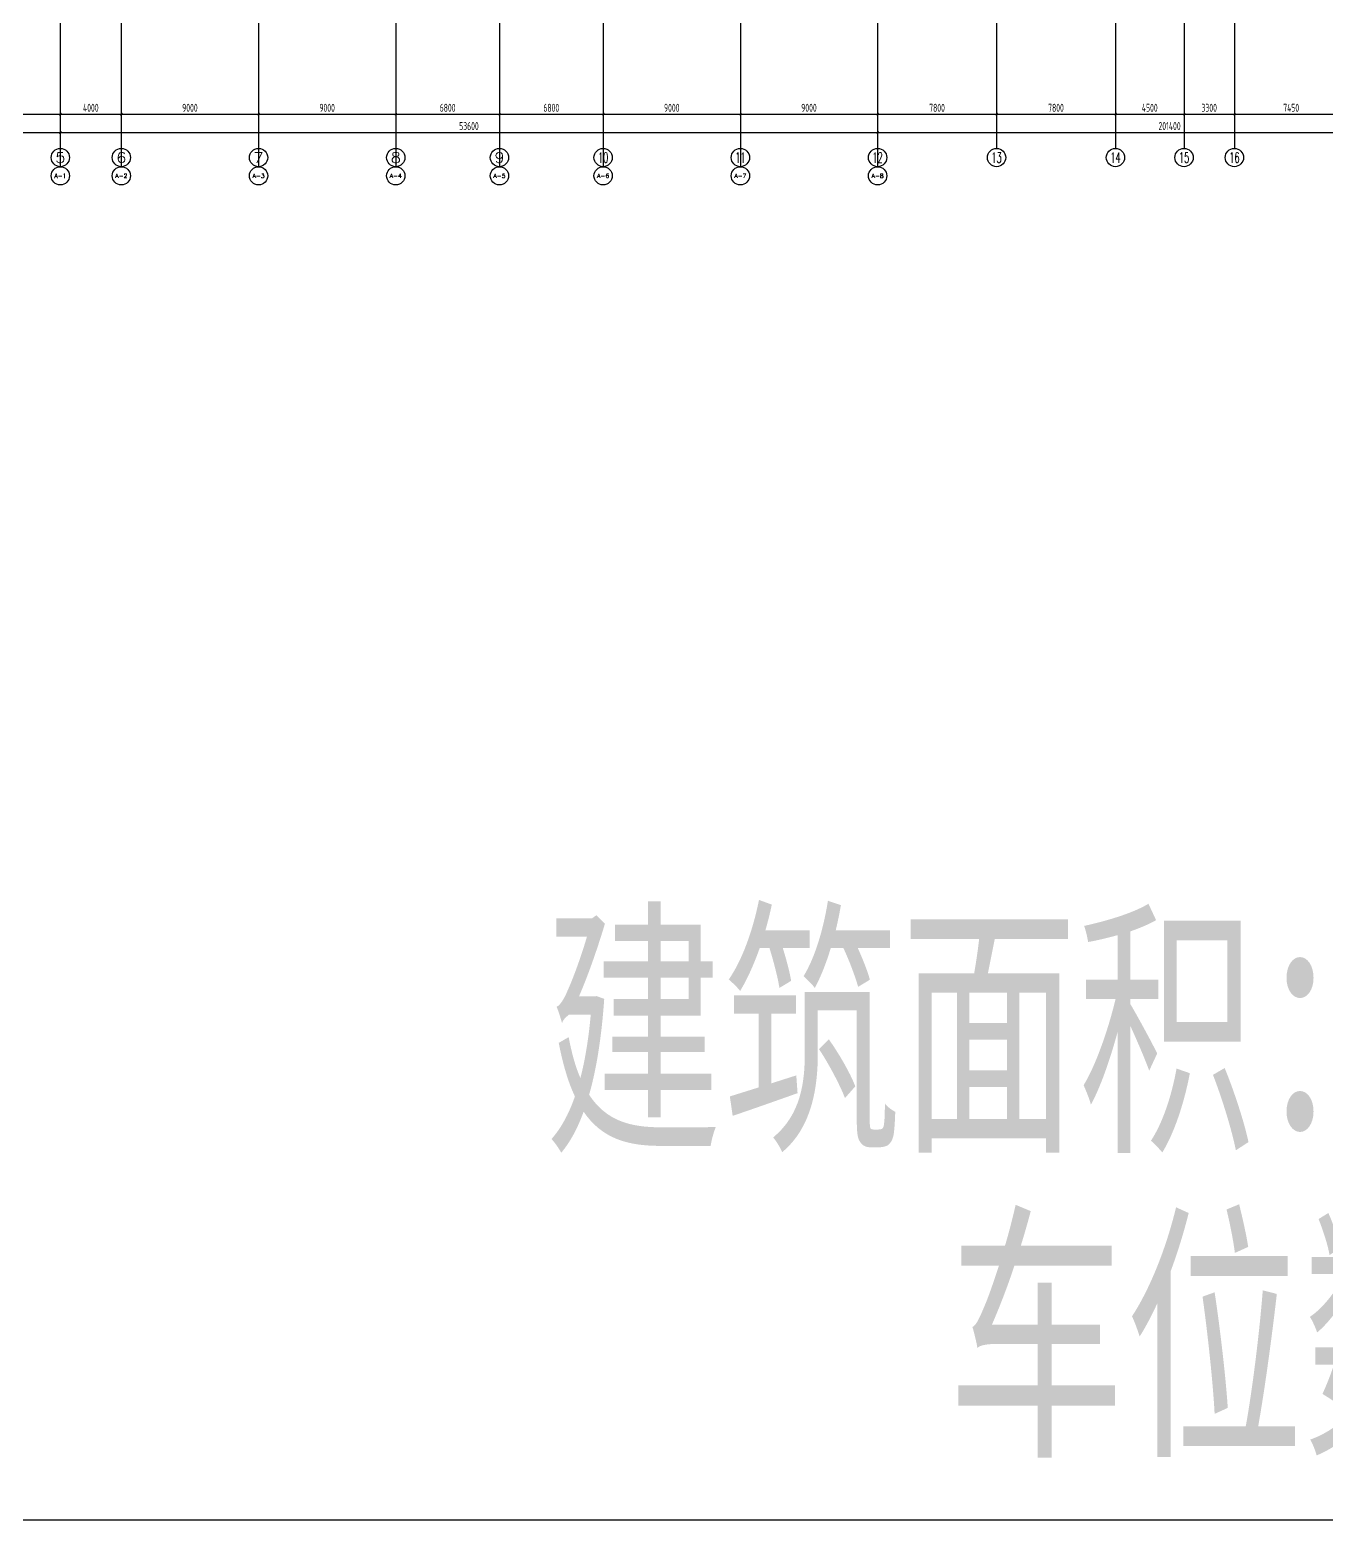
# Model space of a CAD drawing. Extents: x -20827274 to 1300756471, y -549375 to 3431892.
# Drawn here: x -69210 to 15811, y -481755 to -383990 of the extents above; entities that cross this region are included whole.
import ezdxf
from ezdxf.enums import TextEntityAlignment as Align

# ---------------------------------------------------------------- set-up
doc = ezdxf.new("R2010")
doc.units = 0
doc.header["$LTSCALE"] = 10
doc.linetypes.add('暖附图底图$0$DASH', pattern=[0.35, 0.25, -0.1])
doc.linetypes.add('暖附图底图$0$DOTE', pattern=[2.42, 2, -0.2, 0.02, -0.2])
for name, color, linetype in [('1-zs', 3, 'Continuous'), ('A-PUB_TITLE', 4, 'Continuous'), ('AXIS_TEXT', 7, 'Continuous'), ('SPACE', 7, 'Continuous'), ('暖附图底图$0$1-标注暖通', 8, 'Continuous'), ('暖附图底图$0$AXIS', 8, 'Continuous'), ('暖附图底图$0$AXIS_TEXT', 8, 'Continuous'), ('暖附图底图$0$DOTE', 8, 'Continuous')]:
    doc.layers.add(name, color=color, linetype=linetype)
doc.styles.add('COMPLEX', font='COMPLEX.shx', dxfattribs={"width": 0.65})
doc.styles.add('暖附图底图$0$8B2_02_T3', font='tssdeng.shx', dxfattribs={"width": 0.6, "bigfont": 'TSSDCHN.shx'})
doc.styles.add('暖附图底图$0$_TCH_AXIS', font='COMPLEX', dxfattribs={"bigfont": 'GBCBIG'})
doc.styles.add('暖附图底图$0$COMPLEX', font='COMPLEX.shx', dxfattribs={"width": 0.65})
doc.styles.add('黑体', font='simhei.ttf', dxfattribs={"width": 0.65})
doc.dimstyles.new('暖附图底图$0$_TCH_ARCH&&150', dxfattribs={"dimtxt": 525, "dimasz": 150, "dimexe": 375, "dimexo": 450, "dimgap": 150, "dimtad": 1, "dimdec": 0, "dimrnd": 50, "dimzin": 0, "dimdsep": 46, "dimtxsty": '暖附图底图$0$8B2_02_T3', "dimblk": '暖附图底图$0$_ArchTick', "dimcen": 0.09, "dimclrt": 7, "dimazin": 2, "dimtfac": 1, "dimtdec": 0, "dimtix": 1, "dimtmove": 2, "dimatfit": 3, "dimfxl": 0, "dimtolj": 1, "dimtzin": 0, "dimarcsym": 0})

# ---------------------------------------------------------------- blocks, each defined once
blk = doc.blocks.new('暖附图底图$0$_AXISO')
blk.add_circle((0, 0), 0.5)
at = {"layer": '暖附图底图$0$AXIS_TEXT', "style": '暖附图底图$0$COMPLEX', "width": 1.041667}
blk.add_attdef('A', text='', height=0.56, dxfattribs=at).set_placement((-0.25, -0.28), (0.25, -0.28), align=Align.FIT)
blk = doc.blocks.new('_AXISO')
blk.add_circle((0, 0), 0.5)
at = {"layer": 'AXIS_TEXT', "style": 'COMPLEX', "width": 1.041667}
blk.add_attdef('A', text='', height=0.56, dxfattribs=at).set_placement((-0.25, -0.28), (0.25, -0.28), align=Align.FIT)
blk = doc.blocks.new('暖附图底图$0$_ArchTick')
at = {"color": 0, "linetype": 'ByBlock', "const_width": 0.4}
blk.add_lwpolyline([(-0.5, -0.5), (0.5, 0.5)], dxfattribs=at)
blk = doc.blocks.new('*D3224')
at = {"layer": 'Defpoints', "color": 0, "transparency": 16777216}
for p in [(-67209, -385768), (-13609, -385768), (-13609, -390718)]:
    blk.add_point(p, dxfattribs=at)
at = {"layer": '暖附图底图$0$AXIS', "color": 0, "lineweight": -2, "transparency": 16777216}
for p, q in [((-67209, -386218), (-67209, -391093)), ((-13609, -386218), (-13609, -391093)), ((-67209, -390718), (-13609, -390718))]:
    blk.add_line(p, q, dxfattribs=at)
at = {"layer": '暖附图底图$0$AXIS', "color": 0, "lineweight": -2, "transparency": 16777216, "xscale": 150, "yscale": 150, "zscale": 150, "rotation": 180}
blk.add_blockref('暖附图底图$0$_ArchTick', (-67209, -390718), dxfattribs=at)
at = {"layer": '暖附图底图$0$AXIS', "color": 0, "lineweight": -2, "transparency": 16777216, "xscale": 150, "yscale": 150, "zscale": 150}
blk.add_blockref('暖附图底图$0$_ArchTick', (-13609, -390718), dxfattribs=at)
at = {"layer": '暖附图底图$0$AXIS', "color": 7, "transparency": 16777216, "insert": (-40409, -390306), "char_height": 525, "attachment_point": 5, "style": '暖附图底图$0$8B2_02_T3'}
blk.add_mtext('\\A1;53600', dxfattribs=at)
blk = doc.blocks.new('*D3228')
at = {"layer": 'Defpoints', "color": 0, "transparency": 16777216}
for p in [(-75009, -385768), (-67209, -385768), (-67209, -389518)]:
    blk.add_point(p, dxfattribs=at)
at = {"layer": '暖附图底图$0$AXIS', "color": 0, "lineweight": -2, "transparency": 16777216}
for p, q in [((-75009, -386218), (-75009, -389893)), ((-67209, -386218), (-67209, -389893)), ((-75009, -389518), (-67209, -389518))]:
    blk.add_line(p, q, dxfattribs=at)
at = {"layer": '暖附图底图$0$AXIS', "color": 0, "lineweight": -2, "transparency": 16777216, "xscale": 150, "yscale": 150, "zscale": 150, "rotation": 180}
blk.add_blockref('暖附图底图$0$_ArchTick', (-75009, -389518), dxfattribs=at)
at = {"layer": '暖附图底图$0$AXIS', "color": 0, "lineweight": -2, "transparency": 16777216, "xscale": 150, "yscale": 150, "zscale": 150}
blk.add_blockref('暖附图底图$0$_ArchTick', (-67209, -389518), dxfattribs=at)
at = {"layer": '暖附图底图$0$AXIS', "color": 7, "transparency": 16777216, "insert": (-71109, -389106), "char_height": 525, "attachment_point": 5, "style": '暖附图底图$0$8B2_02_T3'}
blk.add_mtext('\\A1;7800', dxfattribs=at)
blk = doc.blocks.new('*D3229')
at = {"layer": 'Defpoints', "color": 0, "transparency": 16777216}
for p in [(-67209, -385768), (-63209, -385768), (-63209, -389518)]:
    blk.add_point(p, dxfattribs=at)
at = {"layer": '暖附图底图$0$AXIS', "color": 0, "lineweight": -2, "transparency": 16777216}
for p, q in [((-67209, -386218), (-67209, -389893)), ((-63209, -386218), (-63209, -389893)), ((-67209, -389518), (-63209, -389518))]:
    blk.add_line(p, q, dxfattribs=at)
at = {"layer": '暖附图底图$0$AXIS', "color": 0, "lineweight": -2, "transparency": 16777216, "xscale": 150, "yscale": 150, "zscale": 150, "rotation": 180}
blk.add_blockref('暖附图底图$0$_ArchTick', (-67209, -389518), dxfattribs=at)
at = {"layer": '暖附图底图$0$AXIS', "color": 0, "lineweight": -2, "transparency": 16777216, "xscale": 150, "yscale": 150, "zscale": 150}
blk.add_blockref('暖附图底图$0$_ArchTick', (-63209, -389518), dxfattribs=at)
at = {"layer": '暖附图底图$0$AXIS', "color": 7, "transparency": 16777216, "insert": (-65209, -389106), "char_height": 525, "attachment_point": 5, "style": '暖附图底图$0$8B2_02_T3'}
blk.add_mtext('\\A1;4000', dxfattribs=at)
blk = doc.blocks.new('*D3230')
at = {"layer": 'Defpoints', "color": 0, "transparency": 16777216}
for p in [(-63209, -385768), (-54209, -385768), (-54209, -389518)]:
    blk.add_point(p, dxfattribs=at)
at = {"layer": '暖附图底图$0$AXIS', "color": 0, "lineweight": -2, "transparency": 16777216}
for p, q in [((-63209, -386218), (-63209, -389893)), ((-54209, -386218), (-54209, -389893)), ((-63209, -389518), (-54209, -389518))]:
    blk.add_line(p, q, dxfattribs=at)
at = {"layer": '暖附图底图$0$AXIS', "color": 0, "lineweight": -2, "transparency": 16777216, "xscale": 150, "yscale": 150, "zscale": 150, "rotation": 180}
blk.add_blockref('暖附图底图$0$_ArchTick', (-63209, -389518), dxfattribs=at)
at = {"layer": '暖附图底图$0$AXIS', "color": 0, "lineweight": -2, "transparency": 16777216, "xscale": 150, "yscale": 150, "zscale": 150}
blk.add_blockref('暖附图底图$0$_ArchTick', (-54209, -389518), dxfattribs=at)
at = {"layer": '暖附图底图$0$AXIS', "color": 7, "transparency": 16777216, "insert": (-58709, -389106), "char_height": 525, "attachment_point": 5, "style": '暖附图底图$0$8B2_02_T3'}
blk.add_mtext('\\A1;9000', dxfattribs=at)
blk = doc.blocks.new('*D3231')
at = {"layer": 'Defpoints', "color": 0, "transparency": 16777216}
for p in [(-54209, -385768), (-45209, -385768), (-45209, -389518)]:
    blk.add_point(p, dxfattribs=at)
at = {"layer": '暖附图底图$0$AXIS', "color": 0, "lineweight": -2, "transparency": 16777216}
for p, q in [((-54209, -386218), (-54209, -389893)), ((-45209, -386218), (-45209, -389893)), ((-54209, -389518), (-45209, -389518))]:
    blk.add_line(p, q, dxfattribs=at)
at = {"layer": '暖附图底图$0$AXIS', "color": 0, "lineweight": -2, "transparency": 16777216, "xscale": 150, "yscale": 150, "zscale": 150, "rotation": 180}
blk.add_blockref('暖附图底图$0$_ArchTick', (-54209, -389518), dxfattribs=at)
at = {"layer": '暖附图底图$0$AXIS', "color": 0, "lineweight": -2, "transparency": 16777216, "xscale": 150, "yscale": 150, "zscale": 150}
blk.add_blockref('暖附图底图$0$_ArchTick', (-45209, -389518), dxfattribs=at)
at = {"layer": '暖附图底图$0$AXIS', "color": 7, "transparency": 16777216, "insert": (-49709, -389106), "char_height": 525, "attachment_point": 5, "style": '暖附图底图$0$8B2_02_T3'}
blk.add_mtext('\\A1;9000', dxfattribs=at)
blk = doc.blocks.new('*D3232')
at = {"layer": 'Defpoints', "color": 0, "transparency": 16777216}
for p in [(-45209, -385768), (-38409, -385768), (-38409, -389518)]:
    blk.add_point(p, dxfattribs=at)
at = {"layer": '暖附图底图$0$AXIS', "color": 0, "lineweight": -2, "transparency": 16777216}
for p, q in [((-45209, -386218), (-45209, -389893)), ((-38409, -386218), (-38409, -389893)), ((-45209, -389518), (-38409, -389518))]:
    blk.add_line(p, q, dxfattribs=at)
at = {"layer": '暖附图底图$0$AXIS', "color": 0, "lineweight": -2, "transparency": 16777216, "xscale": 150, "yscale": 150, "zscale": 150, "rotation": 180}
blk.add_blockref('暖附图底图$0$_ArchTick', (-45209, -389518), dxfattribs=at)
at = {"layer": '暖附图底图$0$AXIS', "color": 0, "lineweight": -2, "transparency": 16777216, "xscale": 150, "yscale": 150, "zscale": 150}
blk.add_blockref('暖附图底图$0$_ArchTick', (-38409, -389518), dxfattribs=at)
at = {"layer": '暖附图底图$0$AXIS', "color": 7, "transparency": 16777216, "insert": (-41809, -389106), "char_height": 525, "attachment_point": 5, "style": '暖附图底图$0$8B2_02_T3'}
blk.add_mtext('\\A1;6800', dxfattribs=at)
blk = doc.blocks.new('*D3233')
at = {"layer": 'Defpoints', "color": 0, "transparency": 16777216}
for p in [(-38409, -385768), (-31609, -385768), (-31609, -389518)]:
    blk.add_point(p, dxfattribs=at)
at = {"layer": '暖附图底图$0$AXIS', "color": 0, "lineweight": -2, "transparency": 16777216}
for p, q in [((-38409, -386218), (-38409, -389893)), ((-31609, -386218), (-31609, -389893)), ((-38409, -389518), (-31609, -389518))]:
    blk.add_line(p, q, dxfattribs=at)
at = {"layer": '暖附图底图$0$AXIS', "color": 0, "lineweight": -2, "transparency": 16777216, "xscale": 150, "yscale": 150, "zscale": 150, "rotation": 180}
blk.add_blockref('暖附图底图$0$_ArchTick', (-38409, -389518), dxfattribs=at)
at = {"layer": '暖附图底图$0$AXIS', "color": 0, "lineweight": -2, "transparency": 16777216, "xscale": 150, "yscale": 150, "zscale": 150}
blk.add_blockref('暖附图底图$0$_ArchTick', (-31609, -389518), dxfattribs=at)
at = {"layer": '暖附图底图$0$AXIS', "color": 7, "transparency": 16777216, "insert": (-35009, -389106), "char_height": 525, "attachment_point": 5, "style": '暖附图底图$0$8B2_02_T3'}
blk.add_mtext('\\A1;6800', dxfattribs=at)
blk = doc.blocks.new('*D3234')
at = {"layer": 'Defpoints', "color": 0, "transparency": 16777216}
for p in [(-31609, -385768), (-22609, -385768), (-22609, -389518)]:
    blk.add_point(p, dxfattribs=at)
at = {"layer": '暖附图底图$0$AXIS', "color": 0, "lineweight": -2, "transparency": 16777216}
for p, q in [((-31609, -386218), (-31609, -389893)), ((-22609, -386218), (-22609, -389893)), ((-31609, -389518), (-22609, -389518))]:
    blk.add_line(p, q, dxfattribs=at)
at = {"layer": '暖附图底图$0$AXIS', "color": 0, "lineweight": -2, "transparency": 16777216, "xscale": 150, "yscale": 150, "zscale": 150, "rotation": 180}
blk.add_blockref('暖附图底图$0$_ArchTick', (-31609, -389518), dxfattribs=at)
at = {"layer": '暖附图底图$0$AXIS', "color": 0, "lineweight": -2, "transparency": 16777216, "xscale": 150, "yscale": 150, "zscale": 150}
blk.add_blockref('暖附图底图$0$_ArchTick', (-22609, -389518), dxfattribs=at)
at = {"layer": '暖附图底图$0$AXIS', "color": 7, "transparency": 16777216, "insert": (-27109, -389106), "char_height": 525, "attachment_point": 5, "style": '暖附图底图$0$8B2_02_T3'}
blk.add_mtext('\\A1;9000', dxfattribs=at)
blk = doc.blocks.new('*D3235')
at = {"layer": 'Defpoints', "color": 0, "transparency": 16777216}
for p in [(-22609, -385768), (-13609, -385768), (-13609, -389518)]:
    blk.add_point(p, dxfattribs=at)
at = {"layer": '暖附图底图$0$AXIS', "color": 0, "lineweight": -2, "transparency": 16777216}
for p, q in [((-22609, -386218), (-22609, -389893)), ((-13609, -386218), (-13609, -389893)), ((-22609, -389518), (-13609, -389518))]:
    blk.add_line(p, q, dxfattribs=at)
at = {"layer": '暖附图底图$0$AXIS', "color": 0, "lineweight": -2, "transparency": 16777216, "xscale": 150, "yscale": 150, "zscale": 150, "rotation": 180}
blk.add_blockref('暖附图底图$0$_ArchTick', (-22609, -389518), dxfattribs=at)
at = {"layer": '暖附图底图$0$AXIS', "color": 0, "lineweight": -2, "transparency": 16777216, "xscale": 150, "yscale": 150, "zscale": 150}
blk.add_blockref('暖附图底图$0$_ArchTick', (-13609, -389518), dxfattribs=at)
at = {"layer": '暖附图底图$0$AXIS', "color": 7, "transparency": 16777216, "insert": (-18109, -389106), "char_height": 525, "attachment_point": 5, "style": '暖附图底图$0$8B2_02_T3'}
blk.add_mtext('\\A1;9000', dxfattribs=at)
blk = doc.blocks.new('*D3297')
at = {"layer": 'Defpoints', "color": 0, "transparency": 16777216}
for p in [(-95159, -385768), (106241, -385768), (106241, -390718)]:
    blk.add_point(p, dxfattribs=at)
at = {"layer": '暖附图底图$0$AXIS', "color": 0, "lineweight": -2, "transparency": 16777216}
for p, q in [((-95159, -386218), (-95159, -391093)), ((106241, -386218), (106241, -391093)), ((-95159, -390718), (106241, -390718))]:
    blk.add_line(p, q, dxfattribs=at)
at = {"layer": '暖附图底图$0$AXIS', "color": 0, "lineweight": -2, "transparency": 16777216, "xscale": 150, "yscale": 150, "zscale": 150, "rotation": 180}
blk.add_blockref('暖附图底图$0$_ArchTick', (-95159, -390718), dxfattribs=at)
at = {"layer": '暖附图底图$0$AXIS', "color": 0, "lineweight": -2, "transparency": 16777216, "xscale": 150, "yscale": 150, "zscale": 150}
blk.add_blockref('暖附图底图$0$_ArchTick', (106241, -390718), dxfattribs=at)
at = {"layer": '暖附图底图$0$AXIS', "color": 7, "transparency": 16777216, "insert": (5541, -390306), "char_height": 525, "attachment_point": 5, "style": '暖附图底图$0$8B2_02_T3'}
blk.add_mtext('\\A1;201400', dxfattribs=at)
blk = doc.blocks.new('*D3301')
at = {"layer": 'Defpoints', "color": 0, "transparency": 16777216}
for p in [(-75009, -385768), (-67209, -385768), (-67209, -389518)]:
    blk.add_point(p, dxfattribs=at)
at = {"layer": '暖附图底图$0$AXIS', "color": 0, "lineweight": -2, "transparency": 16777216}
for p, q in [((-75009, -386218), (-75009, -389893)), ((-67209, -386218), (-67209, -389893)), ((-75009, -389518), (-67209, -389518))]:
    blk.add_line(p, q, dxfattribs=at)
at = {"layer": '暖附图底图$0$AXIS', "color": 0, "lineweight": -2, "transparency": 16777216, "xscale": 150, "yscale": 150, "zscale": 150, "rotation": 180}
blk.add_blockref('暖附图底图$0$_ArchTick', (-75009, -389518), dxfattribs=at)
at = {"layer": '暖附图底图$0$AXIS', "color": 0, "lineweight": -2, "transparency": 16777216, "xscale": 150, "yscale": 150, "zscale": 150}
blk.add_blockref('暖附图底图$0$_ArchTick', (-67209, -389518), dxfattribs=at)
at = {"layer": '暖附图底图$0$AXIS', "color": 7, "transparency": 16777216, "insert": (-71109, -389106), "char_height": 525, "attachment_point": 5, "style": '暖附图底图$0$8B2_02_T3'}
blk.add_mtext('\\A1;7800', dxfattribs=at)
blk = doc.blocks.new('*D3302')
at = {"layer": 'Defpoints', "color": 0, "transparency": 16777216}
for p in [(-67209, -385768), (-63209, -385768), (-63209, -389518)]:
    blk.add_point(p, dxfattribs=at)
at = {"layer": '暖附图底图$0$AXIS', "color": 0, "lineweight": -2, "transparency": 16777216}
for p, q in [((-67209, -386218), (-67209, -389893)), ((-63209, -386218), (-63209, -389893)), ((-67209, -389518), (-63209, -389518))]:
    blk.add_line(p, q, dxfattribs=at)
at = {"layer": '暖附图底图$0$AXIS', "color": 0, "lineweight": -2, "transparency": 16777216, "xscale": 150, "yscale": 150, "zscale": 150, "rotation": 180}
blk.add_blockref('暖附图底图$0$_ArchTick', (-67209, -389518), dxfattribs=at)
at = {"layer": '暖附图底图$0$AXIS', "color": 0, "lineweight": -2, "transparency": 16777216, "xscale": 150, "yscale": 150, "zscale": 150}
blk.add_blockref('暖附图底图$0$_ArchTick', (-63209, -389518), dxfattribs=at)
at = {"layer": '暖附图底图$0$AXIS', "color": 7, "transparency": 16777216, "insert": (-65209, -389106), "char_height": 525, "attachment_point": 5, "style": '暖附图底图$0$8B2_02_T3'}
blk.add_mtext('\\A1;4000', dxfattribs=at)
blk = doc.blocks.new('*D3303')
at = {"layer": 'Defpoints', "color": 0, "transparency": 16777216}
for p in [(-63209, -385768), (-54209, -385768), (-54209, -389518)]:
    blk.add_point(p, dxfattribs=at)
at = {"layer": '暖附图底图$0$AXIS', "color": 0, "lineweight": -2, "transparency": 16777216}
for p, q in [((-63209, -386218), (-63209, -389893)), ((-54209, -386218), (-54209, -389893)), ((-63209, -389518), (-54209, -389518))]:
    blk.add_line(p, q, dxfattribs=at)
at = {"layer": '暖附图底图$0$AXIS', "color": 0, "lineweight": -2, "transparency": 16777216, "xscale": 150, "yscale": 150, "zscale": 150, "rotation": 180}
blk.add_blockref('暖附图底图$0$_ArchTick', (-63209, -389518), dxfattribs=at)
at = {"layer": '暖附图底图$0$AXIS', "color": 0, "lineweight": -2, "transparency": 16777216, "xscale": 150, "yscale": 150, "zscale": 150}
blk.add_blockref('暖附图底图$0$_ArchTick', (-54209, -389518), dxfattribs=at)
at = {"layer": '暖附图底图$0$AXIS', "color": 7, "transparency": 16777216, "insert": (-58709, -389106), "char_height": 525, "attachment_point": 5, "style": '暖附图底图$0$8B2_02_T3'}
blk.add_mtext('\\A1;9000', dxfattribs=at)
blk = doc.blocks.new('*D3304')
at = {"layer": 'Defpoints', "color": 0, "transparency": 16777216}
for p in [(-54209, -385768), (-45209, -385768), (-45209, -389518)]:
    blk.add_point(p, dxfattribs=at)
at = {"layer": '暖附图底图$0$AXIS', "color": 0, "lineweight": -2, "transparency": 16777216}
for p, q in [((-54209, -386218), (-54209, -389893)), ((-45209, -386218), (-45209, -389893)), ((-54209, -389518), (-45209, -389518))]:
    blk.add_line(p, q, dxfattribs=at)
at = {"layer": '暖附图底图$0$AXIS', "color": 0, "lineweight": -2, "transparency": 16777216, "xscale": 150, "yscale": 150, "zscale": 150, "rotation": 180}
blk.add_blockref('暖附图底图$0$_ArchTick', (-54209, -389518), dxfattribs=at)
at = {"layer": '暖附图底图$0$AXIS', "color": 0, "lineweight": -2, "transparency": 16777216, "xscale": 150, "yscale": 150, "zscale": 150}
blk.add_blockref('暖附图底图$0$_ArchTick', (-45209, -389518), dxfattribs=at)
at = {"layer": '暖附图底图$0$AXIS', "color": 7, "transparency": 16777216, "insert": (-49709, -389106), "char_height": 525, "attachment_point": 5, "style": '暖附图底图$0$8B2_02_T3'}
blk.add_mtext('\\A1;9000', dxfattribs=at)
blk = doc.blocks.new('*D3305')
at = {"layer": 'Defpoints', "color": 0, "transparency": 16777216}
for p in [(-45209, -385768), (-38409, -385768), (-38409, -389518)]:
    blk.add_point(p, dxfattribs=at)
at = {"layer": '暖附图底图$0$AXIS', "color": 0, "lineweight": -2, "transparency": 16777216}
for p, q in [((-45209, -386218), (-45209, -389893)), ((-38409, -386218), (-38409, -389893)), ((-45209, -389518), (-38409, -389518))]:
    blk.add_line(p, q, dxfattribs=at)
at = {"layer": '暖附图底图$0$AXIS', "color": 0, "lineweight": -2, "transparency": 16777216, "xscale": 150, "yscale": 150, "zscale": 150, "rotation": 180}
blk.add_blockref('暖附图底图$0$_ArchTick', (-45209, -389518), dxfattribs=at)
at = {"layer": '暖附图底图$0$AXIS', "color": 0, "lineweight": -2, "transparency": 16777216, "xscale": 150, "yscale": 150, "zscale": 150}
blk.add_blockref('暖附图底图$0$_ArchTick', (-38409, -389518), dxfattribs=at)
at = {"layer": '暖附图底图$0$AXIS', "color": 7, "transparency": 16777216, "insert": (-41809, -389106), "char_height": 525, "attachment_point": 5, "style": '暖附图底图$0$8B2_02_T3'}
blk.add_mtext('\\A1;6800', dxfattribs=at)
blk = doc.blocks.new('*D3306')
at = {"layer": 'Defpoints', "color": 0, "transparency": 16777216}
for p in [(-38409, -385768), (-31609, -385768), (-31609, -389518)]:
    blk.add_point(p, dxfattribs=at)
at = {"layer": '暖附图底图$0$AXIS', "color": 0, "lineweight": -2, "transparency": 16777216}
for p, q in [((-38409, -386218), (-38409, -389893)), ((-31609, -386218), (-31609, -389893)), ((-38409, -389518), (-31609, -389518))]:
    blk.add_line(p, q, dxfattribs=at)
at = {"layer": '暖附图底图$0$AXIS', "color": 0, "lineweight": -2, "transparency": 16777216, "xscale": 150, "yscale": 150, "zscale": 150, "rotation": 180}
blk.add_blockref('暖附图底图$0$_ArchTick', (-38409, -389518), dxfattribs=at)
at = {"layer": '暖附图底图$0$AXIS', "color": 0, "lineweight": -2, "transparency": 16777216, "xscale": 150, "yscale": 150, "zscale": 150}
blk.add_blockref('暖附图底图$0$_ArchTick', (-31609, -389518), dxfattribs=at)
at = {"layer": '暖附图底图$0$AXIS', "color": 7, "transparency": 16777216, "insert": (-35009, -389106), "char_height": 525, "attachment_point": 5, "style": '暖附图底图$0$8B2_02_T3'}
blk.add_mtext('\\A1;6800', dxfattribs=at)
blk = doc.blocks.new('*D3307')
at = {"layer": 'Defpoints', "color": 0, "transparency": 16777216}
for p in [(-31609, -385768), (-22609, -385768), (-22609, -389518)]:
    blk.add_point(p, dxfattribs=at)
at = {"layer": '暖附图底图$0$AXIS', "color": 0, "lineweight": -2, "transparency": 16777216}
for p, q in [((-31609, -386218), (-31609, -389893)), ((-22609, -386218), (-22609, -389893)), ((-31609, -389518), (-22609, -389518))]:
    blk.add_line(p, q, dxfattribs=at)
at = {"layer": '暖附图底图$0$AXIS', "color": 0, "lineweight": -2, "transparency": 16777216, "xscale": 150, "yscale": 150, "zscale": 150, "rotation": 180}
blk.add_blockref('暖附图底图$0$_ArchTick', (-31609, -389518), dxfattribs=at)
at = {"layer": '暖附图底图$0$AXIS', "color": 0, "lineweight": -2, "transparency": 16777216, "xscale": 150, "yscale": 150, "zscale": 150}
blk.add_blockref('暖附图底图$0$_ArchTick', (-22609, -389518), dxfattribs=at)
at = {"layer": '暖附图底图$0$AXIS', "color": 7, "transparency": 16777216, "insert": (-27109, -389106), "char_height": 525, "attachment_point": 5, "style": '暖附图底图$0$8B2_02_T3'}
blk.add_mtext('\\A1;9000', dxfattribs=at)
blk = doc.blocks.new('*D3308')
at = {"layer": 'Defpoints', "color": 0, "transparency": 16777216}
for p in [(-22609, -385768), (-13609, -385768), (-13609, -389518)]:
    blk.add_point(p, dxfattribs=at)
at = {"layer": '暖附图底图$0$AXIS', "color": 0, "lineweight": -2, "transparency": 16777216}
for p, q in [((-22609, -386218), (-22609, -389893)), ((-13609, -386218), (-13609, -389893)), ((-22609, -389518), (-13609, -389518))]:
    blk.add_line(p, q, dxfattribs=at)
at = {"layer": '暖附图底图$0$AXIS', "color": 0, "lineweight": -2, "transparency": 16777216, "xscale": 150, "yscale": 150, "zscale": 150, "rotation": 180}
blk.add_blockref('暖附图底图$0$_ArchTick', (-22609, -389518), dxfattribs=at)
at = {"layer": '暖附图底图$0$AXIS', "color": 0, "lineweight": -2, "transparency": 16777216, "xscale": 150, "yscale": 150, "zscale": 150}
blk.add_blockref('暖附图底图$0$_ArchTick', (-13609, -389518), dxfattribs=at)
at = {"layer": '暖附图底图$0$AXIS', "color": 7, "transparency": 16777216, "insert": (-18109, -389106), "char_height": 525, "attachment_point": 5, "style": '暖附图底图$0$8B2_02_T3'}
blk.add_mtext('\\A1;9000', dxfattribs=at)
blk = doc.blocks.new('*D3309')
at = {"layer": 'Defpoints', "color": 0, "transparency": 16777216}
for p in [(-13609, -385768), (-5809, -385768), (-5809, -389518)]:
    blk.add_point(p, dxfattribs=at)
at = {"layer": '暖附图底图$0$AXIS', "color": 0, "lineweight": -2, "transparency": 16777216}
for p, q in [((-13609, -386218), (-13609, -389893)), ((-5809, -386218), (-5809, -389893)), ((-13609, -389518), (-5809, -389518))]:
    blk.add_line(p, q, dxfattribs=at)
at = {"layer": '暖附图底图$0$AXIS', "color": 0, "lineweight": -2, "transparency": 16777216, "xscale": 150, "yscale": 150, "zscale": 150, "rotation": 180}
blk.add_blockref('暖附图底图$0$_ArchTick', (-13609, -389518), dxfattribs=at)
at = {"layer": '暖附图底图$0$AXIS', "color": 0, "lineweight": -2, "transparency": 16777216, "xscale": 150, "yscale": 150, "zscale": 150}
blk.add_blockref('暖附图底图$0$_ArchTick', (-5809, -389518), dxfattribs=at)
at = {"layer": '暖附图底图$0$AXIS', "color": 7, "transparency": 16777216, "insert": (-9709, -389106), "char_height": 525, "attachment_point": 5, "style": '暖附图底图$0$8B2_02_T3'}
blk.add_mtext('\\A1;7800', dxfattribs=at)
blk = doc.blocks.new('*D3310')
at = {"layer": 'Defpoints', "color": 0, "transparency": 16777216}
for p in [(-5809, -385768), (1991, -385768), (1991, -389518)]:
    blk.add_point(p, dxfattribs=at)
at = {"layer": '暖附图底图$0$AXIS', "color": 0, "lineweight": -2, "transparency": 16777216}
for p, q in [((-5809, -386218), (-5809, -389893)), ((1991, -386218), (1991, -389893)), ((-5809, -389518), (1991, -389518))]:
    blk.add_line(p, q, dxfattribs=at)
at = {"layer": '暖附图底图$0$AXIS', "color": 0, "lineweight": -2, "transparency": 16777216, "xscale": 150, "yscale": 150, "zscale": 150, "rotation": 180}
blk.add_blockref('暖附图底图$0$_ArchTick', (-5809, -389518), dxfattribs=at)
at = {"layer": '暖附图底图$0$AXIS', "color": 0, "lineweight": -2, "transparency": 16777216, "xscale": 150, "yscale": 150, "zscale": 150}
blk.add_blockref('暖附图底图$0$_ArchTick', (1991, -389518), dxfattribs=at)
at = {"layer": '暖附图底图$0$AXIS', "color": 7, "transparency": 16777216, "insert": (-1909, -389106), "char_height": 525, "attachment_point": 5, "style": '暖附图底图$0$8B2_02_T3'}
blk.add_mtext('\\A1;7800', dxfattribs=at)
blk = doc.blocks.new('*D3311')
at = {"layer": 'Defpoints', "color": 0, "transparency": 16777216}
for p in [(1991, -385768), (6491, -385768), (6491, -389518)]:
    blk.add_point(p, dxfattribs=at)
at = {"layer": '暖附图底图$0$AXIS', "color": 0, "lineweight": -2, "transparency": 16777216}
for p, q in [((1991, -386218), (1991, -389893)), ((6491, -386218), (6491, -389893)), ((1991, -389518), (6491, -389518))]:
    blk.add_line(p, q, dxfattribs=at)
at = {"layer": '暖附图底图$0$AXIS', "color": 0, "lineweight": -2, "transparency": 16777216, "xscale": 150, "yscale": 150, "zscale": 150, "rotation": 180}
blk.add_blockref('暖附图底图$0$_ArchTick', (1991, -389518), dxfattribs=at)
at = {"layer": '暖附图底图$0$AXIS', "color": 0, "lineweight": -2, "transparency": 16777216, "xscale": 150, "yscale": 150, "zscale": 150}
blk.add_blockref('暖附图底图$0$_ArchTick', (6491, -389518), dxfattribs=at)
at = {"layer": '暖附图底图$0$AXIS', "color": 7, "transparency": 16777216, "insert": (4241, -389106), "char_height": 525, "attachment_point": 5, "style": '暖附图底图$0$8B2_02_T3'}
blk.add_mtext('\\A1;4500', dxfattribs=at)
blk = doc.blocks.new('*D3312')
at = {"layer": 'Defpoints', "color": 0, "transparency": 16777216}
for p in [(6491, -385768), (9791, -385768), (9791, -389518)]:
    blk.add_point(p, dxfattribs=at)
at = {"layer": '暖附图底图$0$AXIS', "color": 0, "lineweight": -2, "transparency": 16777216}
for p, q in [((6491, -386218), (6491, -389893)), ((9791, -386218), (9791, -389893)), ((6491, -389518), (9791, -389518))]:
    blk.add_line(p, q, dxfattribs=at)
at = {"layer": '暖附图底图$0$AXIS', "color": 0, "lineweight": -2, "transparency": 16777216, "xscale": 150, "yscale": 150, "zscale": 150, "rotation": 180}
blk.add_blockref('暖附图底图$0$_ArchTick', (6491, -389518), dxfattribs=at)
at = {"layer": '暖附图底图$0$AXIS', "color": 0, "lineweight": -2, "transparency": 16777216, "xscale": 150, "yscale": 150, "zscale": 150}
blk.add_blockref('暖附图底图$0$_ArchTick', (9791, -389518), dxfattribs=at)
at = {"layer": '暖附图底图$0$AXIS', "color": 7, "transparency": 16777216, "insert": (8141, -389106), "char_height": 525, "attachment_point": 5, "style": '暖附图底图$0$8B2_02_T3'}
blk.add_mtext('\\A1;3300', dxfattribs=at)
blk = doc.blocks.new('*D3313')
at = {"layer": 'Defpoints', "color": 0, "transparency": 16777216}
for p in [(9791, -385768), (17241, -385768), (17241, -389518)]:
    blk.add_point(p, dxfattribs=at)
at = {"layer": '暖附图底图$0$AXIS', "color": 0, "lineweight": -2, "transparency": 16777216}
for p, q in [((9791, -386218), (9791, -389893)), ((17241, -386218), (17241, -389893)), ((9791, -389518), (17241, -389518))]:
    blk.add_line(p, q, dxfattribs=at)
at = {"layer": '暖附图底图$0$AXIS', "color": 0, "lineweight": -2, "transparency": 16777216, "xscale": 150, "yscale": 150, "zscale": 150, "rotation": 180}
blk.add_blockref('暖附图底图$0$_ArchTick', (9791, -389518), dxfattribs=at)
at = {"layer": '暖附图底图$0$AXIS', "color": 0, "lineweight": -2, "transparency": 16777216, "xscale": 150, "yscale": 150, "zscale": 150}
blk.add_blockref('暖附图底图$0$_ArchTick', (17241, -389518), dxfattribs=at)
at = {"layer": '暖附图底图$0$AXIS', "color": 7, "transparency": 16777216, "insert": (13516, -389106), "char_height": 525, "attachment_point": 5, "style": '暖附图底图$0$8B2_02_T3'}
blk.add_mtext('\\A1;7450', dxfattribs=at)
blk = doc.blocks.new('暖附图底图$0$AFSFCS')
at = {"layer": '暖附图底图$0$AXIS'}
for p, q in [((-67208.6, -385768.2), (-67208.6, -392968.2)), ((-67208.6, -385768.2), (-67208.6, -391768.2)), ((-63208.6, -385768.2), (-63208.6, -392968.2)), ((-63208.6, -385768.2), (-63208.6, -391768.2)), ((-54208.6, -385768.2), (-54208.6, -392968.2)), ((-54208.6, -385768.2), (-54208.6, -391768.2)), ((-45208.6, -385768.2), (-45208.6, -392968.2)), ((-45208.6, -385768.2), (-45208.6, -391768.2)), ((-38408.6, -385768.2), (-38408.6, -392968.2)), ((-38408.6, -385768.2), (-38408.6, -391768.2)), ((-31608.6, -385768.2), (-31608.6, -392968.2)), ((-31608.6, -385768.2), (-31608.6, -391768.2)), ((-22608.6, -385768.2), (-22608.6, -392968.2)), ((-22608.6, -385768.2), (-22608.6, -391768.2)), ((-13608.6, -385768.2), (-13608.6, -392968.2)), ((-13608.6, -385768.2), (-13608.6, -391768.2)), ((-5808.6, -385768.2), (-5808.6, -391768.2)), ((1991.4, -385768.2), (1991.4, -391768.2)), ((6491.4, -385768.2), (6491.4, -391768.2)), ((9791.4, -385768.2), (9791.4, -391768.2))]:
    blk.add_line(p, q, dxfattribs=at)
at = {"layer": '暖附图底图$0$DOTE', "color": 16, "linetype": '暖附图底图$0$DOTE', "ltscale": 1.5}
for p, q in [((-67208.6, -155629.3), (-67208.6, -385768.2)), ((-63208.6, -155629.3), (-63208.6, -385768.2)), ((-54208.6, -155629.3), (-54208.6, -385768.2)), ((-45208.6, -155629.3), (-45208.6, -385768.2)), ((-38408.6, -155629.3), (-38408.6, -385768.2)), ((-31608.6, -155629.3), (-31608.6, -385768.2)), ((-22608.6, -155629.3), (-22608.6, -385768.2)), ((-13608.6, -155629.3), (-13608.6, -385768.2))]:
    blk.add_line(p, q, dxfattribs=at)
at = {"layer": '暖附图底图$0$DOTE', "color": 127, "linetype": '暖附图底图$0$DOTE', "ltscale": 1.5}
for p, q in [((-5808.6, -155629.3), (-5808.6, -385768.2)), ((1991.4, -155629.3), (1991.4, -385768.2)), ((6491.4, -155629.3), (6491.4, -385768.2)), ((9791.4, -155629.3), (9791.4, -385768.2))]:
    blk.add_line(p, q, dxfattribs=at)
at = {"layer": '暖附图底图$0$AXIS'}
ref = blk.add_blockref('_AXISO', (-67208.6, -392368.2), dxfattribs=dict(at, xscale=1200, yscale=1200, zscale=1200))
ref.add_attrib('A', '5', dxfattribs={"layer": '暖附图底图$0$AXIS_TEXT', "height": 678.8, "style": '暖附图底图$0$_TCH_AXIS', "width": 1.5}).set_placement((-67548, -392707.6), (-66869.2, -392707.6), align=Align.FIT)
ref = blk.add_blockref('_AXISO', (-63208.6, -392368.2), dxfattribs=dict(at, xscale=1200, yscale=1200, zscale=1200))
ref.add_attrib('A', '6', dxfattribs={"layer": '暖附图底图$0$AXIS_TEXT', "height": 678.8, "style": '暖附图底图$0$_TCH_AXIS', "width": 1.5}).set_placement((-63548, -392707.6), (-62869.2, -392707.6), align=Align.FIT)
ref = blk.add_blockref('_AXISO', (-54208.6, -392368.2), dxfattribs=dict(at, xscale=1200, yscale=1200, zscale=1200))
ref.add_attrib('A', '7', dxfattribs={"layer": '暖附图底图$0$AXIS_TEXT', "height": 678.8, "style": '暖附图底图$0$_TCH_AXIS', "width": 1.5}).set_placement((-54548, -392707.6), (-53869.2, -392707.6), align=Align.FIT)
ref = blk.add_blockref('_AXISO', (-45208.6, -392368.2), dxfattribs=dict(at, xscale=1200, yscale=1200, zscale=1200))
ref.add_attrib('A', '8', dxfattribs={"layer": '暖附图底图$0$AXIS_TEXT', "height": 678.8, "style": '暖附图底图$0$_TCH_AXIS', "width": 1.5}).set_placement((-45548, -392707.6), (-44869.2, -392707.6), align=Align.FIT)
ref = blk.add_blockref('_AXISO', (-38408.6, -392368.2), dxfattribs=dict(at, xscale=1200, yscale=1200, zscale=1200))
ref.add_attrib('A', '9', dxfattribs={"layer": '暖附图底图$0$AXIS_TEXT', "height": 678.8, "style": '暖附图底图$0$_TCH_AXIS', "width": 1.5}).set_placement((-38748, -392707.6), (-38069.2, -392707.6), align=Align.FIT)
ref = blk.add_blockref('_AXISO', (-31608.6, -392368.2), dxfattribs=dict(at, xscale=1200, yscale=1200, zscale=1200))
ref.add_attrib('A', '10', dxfattribs={"layer": '暖附图底图$0$AXIS_TEXT', "height": 678.82, "style": '暖附图底图$0$_TCH_AXIS', "width": 0.724138}).set_placement((-31948, -392707.6), (-31269.2, -392707.6), align=Align.FIT)
ref = blk.add_blockref('_AXISO', (-22608.6, -392368.2), dxfattribs=dict(at, xscale=1200, yscale=1200, zscale=1200))
ref.add_attrib('A', '11', dxfattribs={"layer": '暖附图底图$0$AXIS_TEXT', "height": 678.82, "style": '暖附图底图$0$_TCH_AXIS', "width": 0.875}).set_placement((-22948, -392707.6), (-22269.2, -392707.6), align=Align.FIT)
ref = blk.add_blockref('_AXISO', (-13608.6, -392368.2), dxfattribs=dict(at, xscale=1200, yscale=1200, zscale=1200))
ref.add_attrib('A', '12', dxfattribs={"layer": '暖附图底图$0$AXIS_TEXT', "height": 678.82, "style": '暖附图底图$0$_TCH_AXIS', "width": 0.724138}).set_placement((-13948, -392707.6), (-13269.2, -392707.6), align=Align.FIT)
ref = blk.add_blockref('_AXISO', (-5808.6, -392368.2), dxfattribs=dict(at, xscale=1200, yscale=1200, zscale=1200))
ref.add_attrib('A', '13', dxfattribs={"layer": '暖附图底图$0$AXIS_TEXT', "height": 678.82, "style": '暖附图底图$0$_TCH_AXIS', "width": 0.724138}).set_placement((-6148, -392707.6), (-5469.2, -392707.6), align=Align.FIT)
ref = blk.add_blockref('_AXISO', (1991.4, -392368.2), dxfattribs=dict(at, xscale=1200, yscale=1200, zscale=1200))
ref.add_attrib('A', '14', dxfattribs={"layer": '暖附图底图$0$AXIS_TEXT', "height": 678.82, "style": '暖附图底图$0$_TCH_AXIS', "width": 0.677419}).set_placement((1652, -392707.6), (2330.8, -392707.6), align=Align.FIT)
ref = blk.add_blockref('_AXISO', (6491.4, -392368.2), dxfattribs=dict(at, xscale=1200, yscale=1200, zscale=1200))
ref.add_attrib('A', '15', dxfattribs={"layer": '暖附图底图$0$AXIS_TEXT', "height": 678.82, "style": '暖附图底图$0$_TCH_AXIS', "width": 0.724138}).set_placement((6152, -392707.6), (6830.8, -392707.6), align=Align.FIT)
ref = blk.add_blockref('_AXISO', (9791.4, -392368.2), dxfattribs=dict(at, xscale=1200, yscale=1200, zscale=1200))
ref.add_attrib('A', '16', dxfattribs={"layer": '暖附图底图$0$AXIS_TEXT', "height": 678.82, "style": '暖附图底图$0$_TCH_AXIS', "width": 0.724138}).set_placement((9452, -392707.6), (10130.8, -392707.6), align=Align.FIT)
ref = blk.add_blockref('暖附图底图$0$_AXISO', (-67208.6, -393568.2), dxfattribs=dict(at, xscale=1200, yscale=1200, zscale=1200))
ref.add_attrib('A', 'A-1', dxfattribs={"layer": '暖附图底图$0$AXIS_TEXT', "height": 294.94, "style": '暖附图底图$0$_TCH_AXIS'}).set_placement((-67601.9, -393715.7), (-66815.4, -393715.7), align=Align.FIT)
ref = blk.add_blockref('暖附图底图$0$_AXISO', (-63208.6, -393568.2), dxfattribs=dict(at, xscale=1200, yscale=1200, zscale=1200))
ref.add_attrib('A', 'A-2', dxfattribs={"layer": '暖附图底图$0$AXIS_TEXT', "height": 273.43, "style": '暖附图底图$0$_TCH_AXIS'}).set_placement((-63605.7, -393704.9), (-62811.5, -393704.9), align=Align.FIT)
ref = blk.add_blockref('暖附图底图$0$_AXISO', (-54208.6, -393568.2), dxfattribs=dict(at, xscale=1200, yscale=1200, zscale=1200))
ref.add_attrib('A', 'A-3', dxfattribs={"layer": '暖附图底图$0$AXIS_TEXT', "height": 273.43, "style": '暖附图底图$0$_TCH_AXIS'}).set_placement((-54605.7, -393704.9), (-53811.5, -393704.9), align=Align.FIT)
ref = blk.add_blockref('暖附图底图$0$_AXISO', (-45208.6, -393568.2), dxfattribs=dict(at, xscale=1200, yscale=1200, zscale=1200))
ref.add_attrib('A', 'A-4', dxfattribs={"layer": '暖附图底图$0$AXIS_TEXT', "height": 265.63, "style": '暖附图底图$0$_TCH_AXIS'}).set_placement((-45607.1, -393701), (-44810.2, -393701), align=Align.FIT)
ref = blk.add_blockref('暖附图底图$0$_AXISO', (-38408.6, -393568.2), dxfattribs=dict(at, xscale=1200, yscale=1200, zscale=1200))
ref.add_attrib('A', 'A-5', dxfattribs={"layer": '暖附图底图$0$AXIS_TEXT', "height": 273.43, "style": '暖附图底图$0$_TCH_AXIS'}).set_placement((-38805.7, -393704.9), (-38011.5, -393704.9), align=Align.FIT)
ref = blk.add_blockref('暖附图底图$0$_AXISO', (-31608.6, -393568.2), dxfattribs=dict(at, xscale=1200, yscale=1200, zscale=1200))
ref.add_attrib('A', 'A-6', dxfattribs={"layer": '暖附图底图$0$AXIS_TEXT', "height": 273.43, "style": '暖附图底图$0$_TCH_AXIS'}).set_placement((-32005.7, -393704.9), (-31211.5, -393704.9), align=Align.FIT)
ref = blk.add_blockref('暖附图底图$0$_AXISO', (-22608.6, -393568.2), dxfattribs=dict(at, xscale=1200, yscale=1200, zscale=1200))
ref.add_attrib('A', 'A-7', dxfattribs={"layer": '暖附图底图$0$AXIS_TEXT', "height": 273.43, "style": '暖附图底图$0$_TCH_AXIS'}).set_placement((-23005.7, -393704.9), (-22211.5, -393704.9), align=Align.FIT)
ref = blk.add_blockref('暖附图底图$0$_AXISO', (-13608.6, -393568.2), dxfattribs=dict(at, xscale=1200, yscale=1200, zscale=1200))
ref.add_attrib('A', 'A-8', dxfattribs={"layer": '暖附图底图$0$AXIS_TEXT', "height": 273.43, "style": '暖附图底图$0$_TCH_AXIS'}).set_placement((-14005.7, -393704.9), (-13211.5, -393704.9), align=Align.FIT)
for p1, p2, distance, picture, middle in [((-95158.6, -385768.2), (106241.4, -385768.2), -4950, '*D3297', (5541.4, -390305.7)), ((-75008.6, -385768.2), (-67208.6, -385768.2), -3750, '*D3228', (-71108.6, -389105.7)), ((-75008.6, -385768.2), (-67208.6, -385768.2), -3750, '*D3301', (-71108.6, -389105.7)), ((-67208.6, -385768.2), (-13608.6, -385768.2), -4950, '*D3224', (-40408.6, -390305.7)), ((-67208.6, -385768.2), (-63208.6, -385768.2), -3750, '*D3229', (-65208.6, -389105.7)), ((-67208.6, -385768.2), (-63208.6, -385768.2), -3750, '*D3302', (-65208.6, -389105.7)), ((-63208.6, -385768.2), (-54208.6, -385768.2), -3750, '*D3230', (-58708.6, -389105.7)), ((-63208.6, -385768.2), (-54208.6, -385768.2), -3750, '*D3303', (-58708.6, -389105.7)), ((-54208.6, -385768.2), (-45208.6, -385768.2), -3750, '*D3231', (-49708.6, -389105.7)), ((-54208.6, -385768.2), (-45208.6, -385768.2), -3750, '*D3304', (-49708.6, -389105.7)), ((-45208.6, -385768.2), (-38408.6, -385768.2), -3750, '*D3232', (-41808.6, -389105.7)), ((-45208.6, -385768.2), (-38408.6, -385768.2), -3750, '*D3305', (-41808.6, -389105.7)), ((-38408.6, -385768.2), (-31608.6, -385768.2), -3750, '*D3233', (-35008.6, -389105.7)), ((-38408.6, -385768.2), (-31608.6, -385768.2), -3750, '*D3306', (-35008.6, -389105.7)), ((-31608.6, -385768.2), (-22608.6, -385768.2), -3750, '*D3234', (-27108.6, -389105.7)), ((-31608.6, -385768.2), (-22608.6, -385768.2), -3750, '*D3307', (-27108.6, -389105.7)), ((-22608.6, -385768.2), (-13608.6, -385768.2), -3750, '*D3235', (-18108.6, -389105.7)), ((-22608.6, -385768.2), (-13608.6, -385768.2), -3750, '*D3308', (-18108.6, -389105.7)), ((-13608.6, -385768.2), (-5808.6, -385768.2), -3750, '*D3309', (-9708.6, -389105.7)), ((-5808.6, -385768.2), (1991.4, -385768.2), -3750, '*D3310', (-1908.6, -389105.7)), ((1991.4, -385768.2), (6491.4, -385768.2), -3750, '*D3311', (4241.4, -389105.7)), ((6491.4, -385768.2), (9791.4, -385768.2), -3750, '*D3312', (8141.4, -389105.7)), ((9791.4, -385768.2), (17241.4, -385768.2), -3750, '*D3313', (13516.4, -389105.7))]:
    dim = blk.add_aligned_dim(p1=p1, p2=p2, distance=distance, dimstyle='暖附图底图$0$_TCH_ARCH&&150', dxfattribs=at)
    dim.commit()
    dim.dimension.update_dxf_attribs({"geometry": picture, "text_midpoint": middle})
blk = doc.blocks.new('暖附图底图')
at = {"layer": '暖附图底图$0$1-标注暖通', "linetype": '暖附图底图$0$DASH'}
blk.add_blockref('暖附图底图$0$AFSFCS', (500000, 0), dxfattribs=at)

msp = doc.modelspace()

# ---------------------------------------------------------------- linework, layer by layer
at = {"layer": 'A-PUB_TITLE'}
msp.add_lwpolyline([(172693.4, -61755.5), (172693.4, -481755.5), (-124306.6, -481755.5), (-124306.6, -61755.5)], close=True, dxfattribs=at)

# ---------------------------------------------------------------- block references
at = {"layer": '1-zs'}
msp.add_blockref('暖附图底图', (-500000, 0), dxfattribs=at)

# ---------------------------------------------------------------- texts
at = {"layer": 'SPACE', "style": '黑体', "width": 0.65}
for s, p in [('建筑面积：', (-35429.4, -456217)), ('车位数：', (-9019.7, -476217))]:
    msp.add_text(s, height=13143.46, dxfattribs=at).set_placement(p)

doc.saveas('drawing.dxf')
